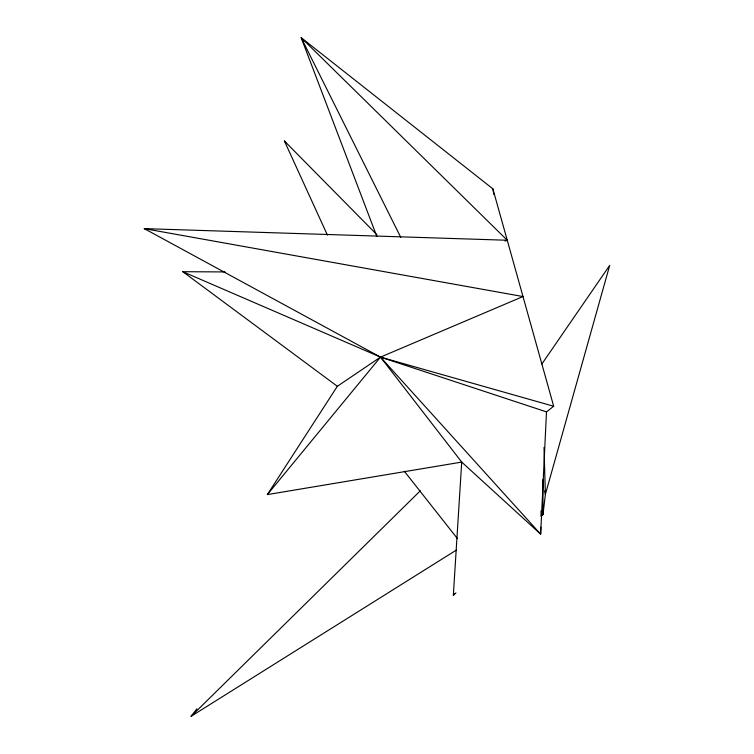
<?xml version="1.0" encoding="UTF-8"?>
<svg xmlns="http://www.w3.org/2000/svg" width="754" height="754" viewBox="0 0 754 754"><rect width="100%" height="100%" fill="white"/><g stroke="black" fill="none" stroke-linecap="round" stroke-linejoin="round"><path stroke-width="1.13" d="M540.778 527.121L540.646 534.152L461.721 462.089L380.497 357.113L144.287 228.632L507.254 240.253L301.185 37.7L376.887 236.567M541.004 515.397L541.089 510.712M400.713 237.256L301.185 37.7L492.871 188.83L553.681 406.255L546.49 411.873L540.646 534.152L380.497 357.113L182.817 271.704L225.031 271.93M455.944 592.936L453.333 595.292L461.721 462.089L267.34 494.596L337.349 386.284L380.497 357.113L522.993 296.548L144.287 228.632L146.615 229.009M541.843 364.031L609.713 265.361L545.396 494.294L542.974 514.605L541.24 516.17M196.888 708.845L191.139 716.3L456.575 549.949M453.333 595.292L454.775 593.473M267.34 494.596L380.497 357.113L553.681 406.255M192.732 714.575L191.139 716.3L420.317 490.797M541.118 516.028L542.974 514.605L542.974 479.318M505.057 241.063L507.254 240.253M380.497 357.113L546.49 411.873M182.817 271.704L337.349 386.284M327.424 235.116L284.409 141.007L376.962 234.767M404.295 471.203L457.414 538.582M284.409 141.007L285.804 142.892M544.793 490.845L545.396 494.294L544.011 447.424M492.871 188.83L493.851 194.598"/></g></svg>
